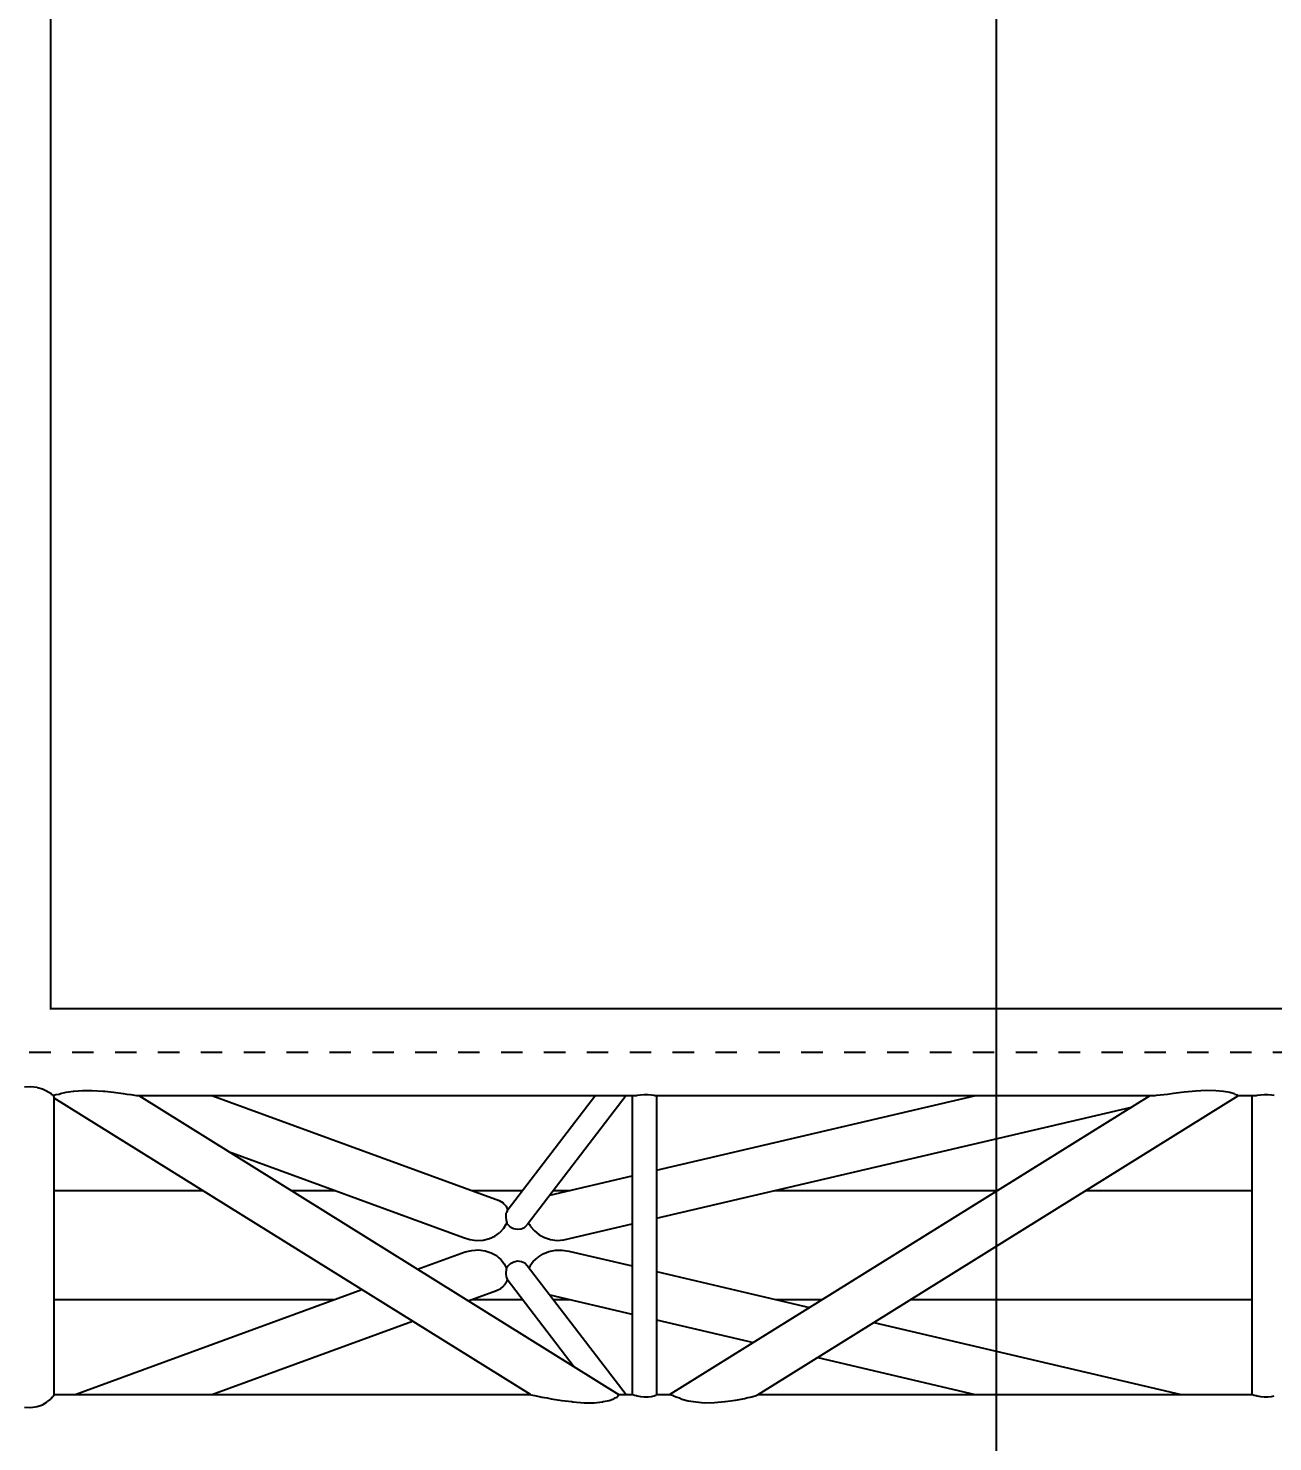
# Model space of a CAD drawing. Header units: millimetres. Extents: x 149919 to 150445, y 136651 to 136866.
# Drawn here: x 150393.57 to 150399.37, y 136724.86 to 136731.45 of the extents above; entities that cross this region are included whole.
import ezdxf

# ---------------------------------------------------------------- set-up
doc = ezdxf.new("R2010")
doc.units = ezdxf.units.MM
doc.header["$LTSCALE"] = 0.25
doc.linetypes.add('CENTER', pattern=[50.8, 31.75, -6.35, 6.35, -6.35])
doc.linetypes.add('XKITLINE00', pattern=[0])
doc.styles.add('ROMANS', font='romans.shx')
doc.dimstyles.new('MD300', dxfattribs={"dimtxt": 2.5, "dimasz": 2.5, "dimexe": 1, "dimexo": 1, "dimgap": 0.5, "dimtad": 1, "dimdec": 1, "dimlfac": 50, "dimrnd": 0.5, "dimdsep": 46, "dimtxsty": 'ROMANS', "dimcen": 1, "dimclrd": 146, "dimclre": 146, "dimclrt": 30, "dimadec": 1, "dimazin": 2, "dimtfac": 1, "dimtdec": 1, "dimtmove": 0, "dimatfit": 1, "dimfxl": 1, "dimtolj": 1, "dimtzin": 0, "dimlwd": -1, "dimlwe": -1, "dimarcsym": 0})

# ---------------------------------------------------------------- blocks, each defined once
blk = doc.blocks.new('çatıı')
at = {"color": 8, "linetype": 'XKITLINE00'}
for p, q in [((25185.79, 9070.15), (25185.79, 7650.16)), ((25185.79, 7650.57), (26261.35, 7650.57)), ((25173.61, 7614.04), (25176.65, 7614.24)), ((25176.65, 7614.24), (25179.53, 7613.81)), ((25179.53, 7613.81), (25179.65, 7613.76)), ((25179.65, 7613.76), (25182.12, 7613.08)), ((25182.12, 7613.08), (25184.28, 7611.99)), ((25184.28, 7611.99), (25184.35, 7611.93)), ((25184.35, 7611.93), (25185.91, 7611.08)), ((25185.91, 7611.08), (25186.31, 7610.66)), ((25186.31, 7610.66), (25186.92, 7610.35)), ((25186.92, 7610.35), (25187.05, 7610.12)), ((25187.05, 7610.12), (25187.26, 7609.19)), ((25187.06, 7610.06), (25188.28, 7610.43)), ((25187.26, 7609.19), (25187.26, 7470.24)), ((25187.26, 7608.92), (25409.4, 7470.6)), ((25188.28, 7610.43), (25189.8, 7610.68)), ((25189.8, 7610.68), (25190.44, 7610.95)), ((25190.44, 7610.95), (25193.16, 7611.57)), ((25193.16, 7611.57), (25196.38, 7611.96)), ((25196.38, 7611.96), (25196.67, 7612.02)), ((25196.67, 7612.02), (25200.65, 7612.38)), ((25200.65, 7612.38), (25205.27, 7612.39)), ((25205.27, 7612.39), (25210.29, 7612.06)), ((25210.29, 7612.06), (25211.09, 7611.96)), ((25211.09, 7611.96), (25215.14, 7611.61)), ((25215.14, 7611.61), (25219.64, 7611)), ((25219.64, 7611), (25221.37, 7610.68)), ((25221.37, 7610.68), (25223.3, 7610.46)), ((25223.3, 7610.46), (25225.89, 7610.02)), ((25225.89, 7610.02), (25226, 7609.99)), ((25226, 7609.99), (25226.9, 7609.95)), ((25226.33, 7609.97), (25458.09, 7609.97)), ((25226.76, 7609.97), (25226.81, 7609.95)), ((25226.9, 7609.95), (25450.99, 7470.42)), ((25261, 7609.97), (25395.07, 7560.99)), ((25439.94, 7609.97), (25398.69, 7556.22)), ((25454.31, 7609.97), (25408, 7549.64)), ((25457, 7609.97), (25457, 7470.61)), ((25457.11, 7609.97), (25457.16, 7609.92)), ((25457.16, 7609.92), (25457.28, 7609.94)), ((25457.28, 7609.94), (25458.09, 7609.97)), ((25457.5, 7609.97), (25457.52, 7609.95)), ((25458.09, 7609.97), (25459.02, 7609.99)), ((25459.02, 7609.99), (25459.35, 7610.07)), ((25459.35, 7610.07), (25460.94, 7610.28)), ((25460.94, 7610.28), (25462.7, 7610.4)), ((25462.7, 7610.4), (25464.46, 7610.41)), ((25464.46, 7610.41), (25466.05, 7610.31)), ((25466.05, 7610.31), (25467.31, 7610.11)), ((25467.31, 7610.11), (25467.65, 7609.99)), ((25467.65, 7609.99), (25468.12, 7609.97)), ((25468.12, 7609.97), (25700.28, 7609.97)), ((25468.12, 7609.97), (25468.4, 7609.94)), ((25468.4, 7575.12), (25617.3, 7609.97)), ((25468.4, 7609.94), (25468.4, 7470.47)), ((25474.72, 7470.61), (25698.54, 7609.97)), ((25515.86, 7470.52), (25739.77, 7609.94)), ((25698.7, 7609.97), (25698.74, 7609.92)), ((25698.74, 7609.92), (25699.4, 7609.95)), ((25699.4, 7609.95), (25700.96, 7609.99)), ((25700.96, 7609.99), (25701.5, 7610.09)), ((25701.5, 7610.09), (25704.98, 7610.52)), ((25704.98, 7610.52), (25706.73, 7610.68)), ((25706.73, 7610.68), (25709.45, 7611.1)), ((25709.45, 7611.1), (25714.49, 7611.68)), ((25714.49, 7611.68), (25718.18, 7611.96)), ((25718.18, 7611.96), (25719.71, 7612.13)), ((25719.71, 7612.13), (25724.8, 7612.41)), ((25724.8, 7612.41), (25729.25, 7612.35)), ((25729.25, 7612.35), (25732.86, 7611.96)), ((25732.86, 7611.96), (25735.82, 7611.49)), ((25735.82, 7611.49), (25737.8, 7610.85)), ((25737.8, 7610.85), (25738, 7610.68)), ((25738, 7610.68), (25739.16, 7610.37)), ((25739.16, 7610.37), (25739.54, 7609.99)), ((25739.54, 7609.99), (25739.71, 7609.98)), ((25739.71, 7609.98), (25739.77, 7609.94)), ((25739.72, 7609.97), (25747.18, 7609.97)), ((25746.09, 7609.97), (25746.09, 7470.61)), ((25746.19, 7609.97), (25746.25, 7609.92)), ((25746.25, 7609.92), (25746.37, 7609.93)), ((25746.37, 7609.93), (25747.18, 7609.97)), ((25746.58, 7609.97), (25746.61, 7609.95)), ((25747.18, 7609.97), (25748.11, 7610)), ((25748.11, 7610), (25748.44, 7610.07)), ((25748.44, 7610.07), (25750.03, 7610.29)), ((25750.03, 7610.29), (25751.79, 7610.41)), ((25751.79, 7610.41), (25753.55, 7610.42)), ((25753.55, 7610.42), (25755.14, 7610.32)), ((25755.14, 7610.32), (25756.4, 7610.12)), ((25468.4, 7552.75), (25689.92, 7604.6)), ((25268.81, 7583.85), (25378.4, 7543.81)), ((25418.61, 7563.46), (25457, 7572.45)), ((25187.26, 7565.67), (25256.71, 7565.67)), ((25298.01, 7565.67), (25318.56, 7565.67)), ((25382.24, 7565.67), (25405.94, 7565.67)), ((25420.31, 7565.67), (25428.15, 7565.67)), ((25523.62, 7565.67), (25627.39, 7565.67)), ((25668.69, 7565.67), (25746.09, 7565.67)), ((25395.07, 7560.99), (25396.89, 7559.86)), ((25396.89, 7559.86), (25397.16, 7559.53)), ((25397.16, 7559.53), (25398.25, 7558.35)), ((25398.25, 7558.35), (25398.95, 7556.68)), ((25398.69, 7556.22), (25398.37, 7555.48)), ((25398.95, 7556.68), (25398.98, 7556.61)), ((25398.17, 7549.84), (25397.06, 7547.88)), ((25398.2, 7555.11), (25398.06, 7553.58)), ((25398.06, 7553.58), (25398.09, 7553.35)), ((25398.09, 7553.35), (25398.25, 7551.74)), ((25398.31, 7550.03), (25398.17, 7549.84)), ((25398.37, 7555.48), (25398.2, 7555.11)), ((25398.25, 7551.74), (25398.58, 7550.69)), ((25398.56, 7550.74), (25398.31, 7550.03)), ((25398.58, 7550.69), (25398.63, 7550.48)), ((25398.63, 7550.48), (25398.91, 7549.99)), ((25398.91, 7549.99), (25399.07, 7549.85)), ((25399.07, 7549.85), (25400.18, 7548.74)), ((25406.78, 7548.48), (25408, 7549.64)), ((25408.66, 7550.5), (25409.12, 7549.85)), ((25409.12, 7549.85), (25409.66, 7548.83)), ((25425.1, 7542.61), (25457, 7550.08)), ((25378.4, 7543.81), (25381.34, 7542.86)), ((25381.34, 7542.86), (25384.43, 7542.43)), ((25387.51, 7542.55), (25390.44, 7543.21)), ((25390.44, 7543.21), (25393.06, 7544.37)), ((25393.06, 7544.37), (25395.24, 7545.98)), ((25395.28, 7546.03), (25395.24, 7545.98)), ((25397.06, 7547.88), (25395.28, 7546.03)), ((25400.18, 7548.74), (25401.76, 7547.91)), ((25401.76, 7547.91), (25403.49, 7547.57)), ((25403.49, 7547.57), (25405.22, 7547.77)), ((25405.22, 7547.77), (25406.78, 7548.48)), ((25409.66, 7548.83), (25411.45, 7546.8)), ((25411.45, 7546.8), (25412.49, 7546.03)), ((25412.49, 7546.03), (25413.62, 7545.05)), ((25413.62, 7545.05), (25416.12, 7543.68)), ((25416.12, 7543.68), (25418.97, 7542.79)), ((25418.97, 7542.79), (25422.01, 7542.43)), ((25357.01, 7528.94), (25379.23, 7537.06)), ((25379.23, 7537.06), (25382.29, 7537.76)), ((25382.29, 7537.76), (25385.43, 7537.93)), ((25384.43, 7542.43), (25387.51, 7542.55)), ((25385.43, 7537.93), (25388.49, 7537.56)), ((25388.49, 7537.56), (25391.32, 7536.67)), ((25391.32, 7536.67), (25393.77, 7535.29)), ((25413.15, 7534.56), (25415.49, 7536.12)), ((25415.49, 7536.12), (25418.24, 7537.24)), ((25418.24, 7537.24), (25421.26, 7537.85)), ((25421.26, 7537.85), (25424.4, 7537.91)), ((25422.01, 7542.43), (25425.1, 7542.61)), ((25424.4, 7537.91), (25427.49, 7537.44)), ((25427.49, 7537.44), (25457, 7530.53)), ((25393.77, 7535.29), (25394.83, 7534.32)), ((25394.83, 7534.32), (25395.81, 7533.53)), ((25395.81, 7533.53), (25397.38, 7531.5)), ((25397.38, 7531.5), (25397.79, 7530.51)), ((25397.79, 7530.51), (25398.45, 7529.32)), ((25399.05, 7530.4), (25398.49, 7529.44)), ((25399.05, 7530.4), (25399.18, 7530.52)), ((25399.18, 7530.52), (25400.32, 7531.64)), ((25400.32, 7531.64), (25401.9, 7532.47)), ((25401.9, 7532.47), (25403.64, 7532.8)), ((25403.64, 7532.8), (25405.37, 7532.6)), ((25405.37, 7532.6), (25406.92, 7531.89)), ((25406.92, 7531.89), (25408.14, 7530.73)), ((25408.14, 7530.73), (25454.3, 7470.57)), ((25409.51, 7530.54), (25408.98, 7529.64)), ((25411.06, 7532.68), (25409.51, 7530.54)), ((25411.06, 7532.68), (25412.94, 7534.33)), ((25413.15, 7534.56), (25412.94, 7534.33)), ((25398.45, 7522.99), (25397.38, 7521.32)), ((25398.12, 7527.16), (25398.08, 7526.95)), ((25398.08, 7526.95), (25398.22, 7525.41)), ((25398.28, 7528.78), (25398.12, 7527.16)), ((25398.22, 7525.41), (25398.4, 7525.03)), ((25398.49, 7529.44), (25398.28, 7528.78)), ((25398.4, 7525.03), (25398.7, 7524.3)), ((25398.59, 7523.71), (25398.45, 7522.99)), ((25398.76, 7524.23), (25398.59, 7523.71)), ((25398.7, 7524.3), (25430.05, 7483.46)), ((25468.4, 7527.86), (25539.81, 7511.14)), ((25197.29, 7470.57), (25330.99, 7519.43)), ((25380.58, 7514.26), (25393.73, 7519.06)), ((25393.73, 7519.06), (25395.83, 7520)), ((25395.83, 7520), (25396.84, 7520.88)), ((25396.84, 7520.88), (25397.38, 7521.32)), ((25418.66, 7517.02), (25457, 7508.04)), ((25187.26, 7514.87), (25318.53, 7514.87)), ((25382.27, 7514.87), (25405.94, 7514.87)), ((25420.31, 7514.87), (25427.81, 7514.87)), ((25523.88, 7514.87), (25545.8, 7514.87)), ((25587.1, 7514.87), (25746.09, 7514.87)), ((25261.03, 7470.57), (25354.56, 7504.75)), ((25468.4, 7505.37), (25513.56, 7494.8)), ((25569.82, 7504.12), (25713.11, 7470.57)), ((25543.57, 7487.77), (25617.04, 7470.57)), ((25187.26, 7470.24), (25187.13, 7470.06)), ((25187.26, 7470.57), (25409.54, 7470.57)), ((25409.4, 7470.6), (25409.44, 7470.62)), ((25409.4, 7470.6), (25409.49, 7470.6)), ((25409.44, 7470.62), (25409.81, 7470.44)), ((25409.81, 7470.44), (25411.56, 7470.06)), ((25450.99, 7470.42), (25450.71, 7470.06)), ((25450.74, 7470.57), (25457.21, 7470.57)), ((25457, 7470.61), (25457.16, 7470.63)), ((25457, 7470.61), (25457.2, 7470.58)), ((25457.16, 7470.63), (25457.28, 7470.51)), ((25457.28, 7470.51), (25458.09, 7470.25)), ((25458.09, 7470.25), (25459.01, 7470.08)), ((25467.64, 7470.08), (25468.12, 7470.21)), ((25468.12, 7470.21), (25468.4, 7470.47)), ((25468.4, 7470.57), (25475.07, 7470.57)), ((25474.72, 7470.61), (25475.02, 7470.63)), ((25474.72, 7470.61), (25474.76, 7470.57)), ((25475.02, 7470.63), (25475.23, 7470.37)), ((25475.23, 7470.37), (25476.25, 7470.09)), ((25514.84, 7470.09), (25515.13, 7470.15)), ((25515.13, 7470.15), (25515.86, 7470.52)), ((25515.95, 7470.57), (25746.31, 7470.57)), ((25746.09, 7470.61), (25746.25, 7470.63)), ((25746.09, 7470.61), (25746.3, 7470.58)), ((25746.25, 7470.63), (25746.37, 7470.52)), ((25746.37, 7470.52), (25747.18, 7470.26)), ((25747.18, 7470.26), (25748.1, 7470.09)), ((25173.61, 7464.6), (25176.65, 7464.38)), ((25176.65, 7464.38), (25179.53, 7464.88)), ((25179.53, 7464.88), (25179.64, 7464.93)), ((25179.64, 7464.93), (25182.12, 7465.77)), ((25182.12, 7465.77), (25184.28, 7467.11)), ((25184.34, 7467.18), (25184.28, 7467.11)), ((25184.34, 7467.18), (25185.91, 7468.34)), ((25186.31, 7468.9), (25185.91, 7468.34)), ((25186.31, 7468.9), (25186.92, 7469.44)), ((25187.13, 7470.06), (25186.92, 7469.44)), ((25411.56, 7470.06), (25411.59, 7470.06)), ((25411.59, 7470.06), (25414.93, 7469.31)), ((25414.93, 7469.31), (25417.44, 7468.9)), ((25417.44, 7468.9), (25419.21, 7468.51)), ((25419.21, 7468.51), (25424.24, 7467.69)), ((25424.24, 7467.69), (25428.84, 7467.18)), ((25428.84, 7467.18), (25429.45, 7467.08)), ((25429.45, 7467.08), (25434.69, 7466.66)), ((25434.69, 7466.66), (25439.34, 7466.65)), ((25439.34, 7466.65), (25443.17, 7467.06)), ((25443.17, 7467.06), (25443.58, 7467.18)), ((25443.58, 7467.18), (25446.33, 7467.66)), ((25446.33, 7467.66), (25448.56, 7468.47)), ((25448.56, 7468.47), (25449.03, 7468.9)), ((25449.03, 7468.9), (25450.05, 7469.28)), ((25450.73, 7470.02), (25450.05, 7469.28)), ((25450.71, 7470.06), (25450.73, 7470.02)), ((25459.01, 7470.08), (25459.35, 7469.95)), ((25459.35, 7469.95), (25460.94, 7469.58)), ((25460.94, 7469.58), (25462.7, 7469.39)), ((25462.7, 7469.39), (25464.46, 7469.37)), ((25464.46, 7469.37), (25466.05, 7469.54)), ((25466.05, 7469.54), (25467.31, 7469.88)), ((25467.31, 7469.88), (25467.64, 7470.08)), ((25476.25, 7470.09), (25476.38, 7469.92)), ((25476.38, 7469.92), (25478.01, 7469.2)), ((25478.01, 7469.2), (25479.05, 7468.95)), ((25479.05, 7468.95), (25480.22, 7468.37)), ((25480.22, 7468.37), (25483.1, 7467.61)), ((25483.1, 7467.61), (25485.69, 7467.24)), ((25485.69, 7467.24), (25486.66, 7467.03)), ((25486.66, 7467.03), (25490.76, 7466.69)), ((25490.76, 7466.69), (25495.44, 7466.77)), ((25495.44, 7466.77), (25500.23, 7467.24)), ((25500.23, 7467.24), (25500.47, 7467.26)), ((25500.47, 7467.26), (25505.17, 7467.88)), ((25505.17, 7467.88), (25509.54, 7468.73)), ((25509.54, 7468.73), (25510.35, 7468.95)), ((25510.35, 7468.95), (25512.87, 7469.47)), ((25512.87, 7469.47), (25514.84, 7470.09)), ((25748.1, 7470.09), (25748.44, 7469.96)), ((25748.44, 7469.96), (25750.03, 7469.6)), ((25750.03, 7469.6), (25751.79, 7469.41)), ((25751.79, 7469.41), (25753.55, 7469.39)), ((25753.55, 7469.39), (25755.14, 7469.56)), ((25755.14, 7469.56), (25756.4, 7469.9))]:
    blk.add_line(p, q, dxfattribs=at)
at = {"color": 8, "linetype": 'CENTER'}
blk.add_line((24815.89, 7630.27), (26261.35, 7630.27), dxfattribs=at)
blk = doc.blocks.new('*D13')
at = {"color": 146, "transparency": 16777216}
for p, q in [((150392.2596, 136736.1776), (150399.081, 136736.1776)), ((150398.081, 136733.6776), (150398.081, 136704.6776)), ((150392.2596, 136702.1776), (150399.081, 136702.1776))]:
    blk.add_line(p, q, dxfattribs=at)
for points in [[(150397.6644, 136733.6776), (150398.4977, 136733.6776), (150398.081, 136736.1776)], [(150397.6644, 136704.6776), (150398.4977, 136704.6776), (150398.081, 136702.1776)]]:
    blk.add_solid(points, dxfattribs=at)
at = {"layer": 'DEFPOINTS', "color": 0, "transparency": 16777216}
for p in [(150391.2596, 136736.1776), (150391.2596, 136702.1776), (150398.081, 136702.1776)]:
    blk.add_point(p, dxfattribs=at)
at = {"color": 1, "transparency": 16777216, "insert": (150396.331, 136719.1776), "char_height": 2.5, "attachment_point": 5, "rotation": 90, "style": 'ROMANS'}
blk.add_mtext('\\A1;34', dxfattribs=at)

msp = doc.modelspace()

# ---------------------------------------------------------------- block references
at = {"xscale": 0.009999943142843078, "yscale": 0.009999943142843078, "zscale": 0.009999943142843078}
msp.add_blockref('çatıı', (150141.8141, 136650.3731), dxfattribs=at)

# ---------------------------------------------------------------- dimensions: what is measured, and where the dimension line sits
dim = msp.add_aligned_dim(p1=(150391.2596, 136736.1776), p2=(150391.2596, 136702.1776), distance=6.8214, dimstyle='MD300', override={"dimdec": 2, "dimlfac": 1, "dimrnd": 0.05, "dimclrt": 1})
dim.commit()
dim.dimension.update_dxf_attribs({"geometry": '*D13', "text_midpoint": (150396.331, 136719.1776)})

doc.saveas('drawing.dxf')
